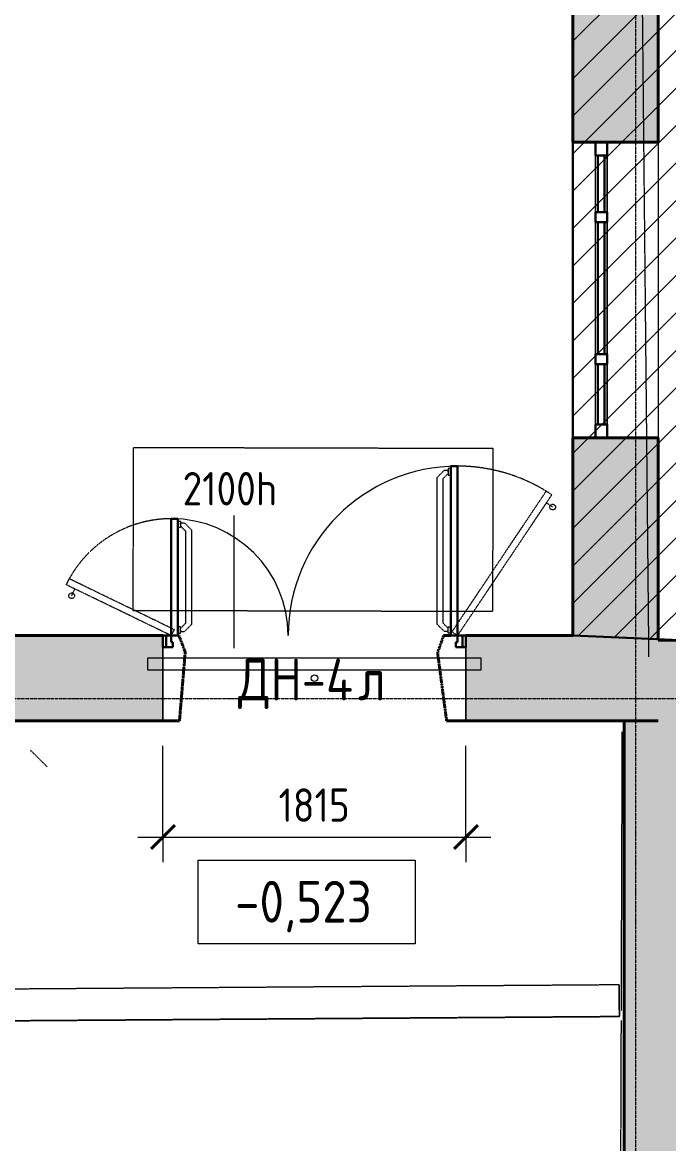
# Model space of a CAD drawing. Header units: millimetres. Extents: x -11886 to 379896, y -8130 to 47743.
# Drawn here: x 42735 to 46607, y 17892 to 24606 of the extents above; entities that cross this region are included whole.
import ezdxf

# ---------------------------------------------------------------- set-up
doc = ezdxf.new("R2010")
doc.units = ezdxf.units.MM
for name, pattern in [('ADSK_Линия сетки', [25, 20, -2.5, 0, -2.5]), ('ADSK_Сверху', [4.5, 3, -1.5]), ('ADSK_Снесено', [4.5, 3, -1.5]), ('ADSK_Штриховая_ш2 п1', [3, 2, -1])]:
    doc.linetypes.add(name, pattern=pattern)
for name, color, linetype, lineweight, true_color in [('_ Окна', 5, 'Continuous', 30, 0x0000ff), ('Витраж', 5, 'Continuous', 18, 0x0000ff), ('Двери', 5, 'Continuous', 18, 0x0000ff), ('Линии', 7, 'Continuous', 9, 0x00a600), ('Окна', 5, 'Continuous', 18, 0x0000ff), ('Панели витража', 5, 'Continuous', 18, 0x0000ff), ('Стены внутренние', 5, 'Continuous', 18, 0x0000ff), ('Стены наружные', 1, 'ADSK_Снесено', 18, 0xff0000)]:
    doc.layers.add(name, color=color, linetype=linetype, lineweight=lineweight, true_color=true_color)
for name, color, linetype, lineweight in [('Аннотация', 7, 'Continuous', 9), ('Каркас', 7, 'Continuous', 18), ('Лестницы', 7, 'Continuous', 18), ('Марки дверей', 7, 'Continuous', 20), ('Оси', 7, 'Continuous', 9), ('Отметки', 7, 'Continuous', 9), ('Перекрытие', 7, 'Continuous', 18), ('Размеры', 7, 'Continuous', 9), ('Размеры-100', 7, 'Continuous', 9)]:
    doc.layers.add(name, color=color, linetype=linetype, lineweight=lineweight)
doc.styles.add('GOST Common_1', font='GOST_Common.ttf', dxfattribs={"width": 0.9, "height": 200})
doc.styles.add('GOST Common_2', font='GOST_Common.ttf', dxfattribs={"width": 0.9, "height": 250})
doc.dimstyles.new('ADSK_Основной_2_мм_Округление_до_1_мм', dxfattribs={"dimscale": 304.8, "dimtxt": 201.142999, "dimasz": 0.463911, "dimexe": 0.492126, "dimexo": 0.492126, "dimgap": 0.098425, "dimtad": 1, "dimdec": 0, "dimdsep": 46, "dimtxsty": 'GOST Common_1', "dimblk1": 'OBLIQUE', "dimblk2": 'OBLIQUE', "dimsah": 1, "dimcen": 0.09, "dimdle": 0.492126, "dimazin": 2, "dimtfac": 1, "dimtdec": 4, "dimtix": 1, "dimtmove": 0, "dimatfit": 3, "dimfxl": 1, "dimtvp": 1, "dimtolj": 1, "dimtzin": 0, "dimlwd": 20, "dimlwe": 20, "dimarcsym": 2})

# ---------------------------------------------------------------- blocks, each defined once
blk = doc.blocks.new('ADSK_БалкаЖБ_Прямоугольная - 189_7х233мм-820221-01 План 1-го этажа маркировочный')
at = {"layer": 'Каркас', "color": 253, "linetype": 'ADSK_Сверху', "true_color": 0xaaaaaa}
for p, q in [((-1818.2, 94.8), (-1818.2, -94.9)), ((-1818.2, 94.8), (1818.2, 94.8)), ((1818.2, -94.9), (1818.2, 94.8)), ((-1818.2, -94.9), (1818.2, -94.9))]:
    blk.add_line(p, q, dxfattribs=at)
at = {"layer": 'Каркас', "color": 253, "linetype": 'ADSK_Сверху', "true_color": 0xb2b2b2}
for p, q in [((-1818.2, -94.9), (-1818.2, 94.8)), ((1818.2, 94.8), (-1818.2, 94.8)), ((1818.2, 94.8), (1818.2, -94.9)), ((-1818.2, -94.9), (1818.2, -94.9))]:
    blk.add_line(p, q, dxfattribs=at)
blk = doc.blocks.new('Прямоугольный импост - 70х20_60мм-1425107-01 План 1-го этажа маркировочный')
at = {"layer": 'Витраж', "color": 161, "linetype": 'ADSK_Сверху', "true_color": 0xaaaaff}
for p, q in [((46238.2, 23889.2), (46168.2, 23889.2)), ((46168.2, 23809.2), (46168.2, 23889.2)), ((46238.2, 23809.2), (46238.2, 23889.2)), ((46168.2, 23439.2), (46168.2, 23469.2)), ((46238.2, 23439.2), (46238.2, 23469.2))]:
    blk.add_line(p, q, dxfattribs=at)
blk = doc.blocks.new('Прямоугольный импост - 70х20_60мм-1440289-01 План 1-го этажа маркировочный')
at = {"layer": 'Витраж', "color": 161, "linetype": 'ADSK_Сверху', "true_color": 0xaaaaff}
for p, q in [((-80, 35), (0, 35)), ((0, 35), (0, -35)), ((0, -35), (-80, -35))]:
    blk.add_line(p, q, dxfattribs=at)
blk = doc.blocks.new('Прямоугольный импост - 70х20_60мм-1440290-01 План 1-го этажа маркировочный')
at = {"layer": 'Витраж', "color": 161, "linetype": 'ADSK_Сверху', "true_color": 0xaaaaff}
for p, q in [((0, 35), (-80, 35)), ((0, -35), (0, 35)), ((-80, -35), (0, -35))]:
    blk.add_line(p, q, dxfattribs=at)
blk = doc.blocks.new('Прямоугольный импост - 70х20_60мм-1243038-01 План 1-го этажа маркировочный')
at = {"layer": 'Витраж', "color": 161, "linetype": 'ADSK_Сверху', "true_color": 0xaaaaff}
for p, q in [((46168.2, 23409.2), (46168.2, 23439.2)), ((46238.2, 23409.2), (46238.2, 23439.2)), ((46168.2, 22589.2), (46168.2, 22619.2)), ((46238.2, 22589.2), (46238.2, 22619.2))]:
    blk.add_line(p, q, dxfattribs=at)
blk = doc.blocks.new('Прямоугольный импост - 70х20_60мм-1225113-01 План 1-го этажа маркировочный')
at = {"layer": 'Витраж', "color": 161, "linetype": 'ADSK_Сверху', "true_color": 0xaaaaff}
for p, q in [((-6006, 10091.9), (-6006, 10121.9)), ((-5936, 10091.9), (-5936, 10121.9)), ((-6006, 9651.9), (-6006, 9731.9)), ((-5936, 9651.9), (-5936, 9731.9)), ((-6006, 9651.9), (-5936, 9651.9))]:
    blk.add_line(p, q, dxfattribs=at)
blk = doc.blocks.new('Прямоугольный импост - 70х60мм-1440287-01 План 1-го этажа маркировочный')
at = {"layer": 'Витраж', "color": 161, "linetype": 'ADSK_Сверху', "true_color": 0xaaaaff}
for p, q in [((-30, 35), (30, 35)), ((30, -35), (-30, -35))]:
    blk.add_line(p, q, dxfattribs=at)
blk = doc.blocks.new('Прямоугольный импост - 70х60мм-1425109-01 План 1-го этажа маркировочный')
at = {"layer": 'Витраж', "color": 161, "linetype": 'ADSK_Сверху', "true_color": 0xaaaaff}
for p, q in [((46238.2, 23809.2), (46168.2, 23809.2)), ((46168.2, 23469.2), (46168.2, 23809.2)), ((46238.2, 23469.2), (46238.2, 23809.2)), ((46168.2, 23469.2), (46238.2, 23469.2))]:
    blk.add_line(p, q, dxfattribs=at)
blk = doc.blocks.new('Прямоугольный импост - 70х60мм-1225009-01 План 1-го этажа маркировочный')
at = {"layer": 'Витраж', "color": 161, "linetype": 'ADSK_Сверху', "true_color": 0xaaaaff}
for p, q in [((-5936, 11391.9), (-6006, 11391.9)), ((-6006, 11031.9), (-6006, 11391.9)), ((-5936, 11031.9), (-5936, 11391.9)), ((-6006, 11031.9), (-5936, 11031.9))]:
    blk.add_line(p, q, dxfattribs=at)
blk = doc.blocks.new('Прямоугольный импост - 70х60мм-1243040-01 План 1-го этажа маркировочный')
at = {"layer": 'Витраж', "color": 161, "linetype": 'ADSK_Сверху', "true_color": 0xaaaaff}
for p, q in [((46238.2, 23409.2), (46168.2, 23409.2)), ((46168.2, 22619.2), (46168.2, 23409.2)), ((46238.2, 22619.2), (46238.2, 23409.2)), ((46168.2, 22619.2), (46238.2, 22619.2))]:
    blk.add_line(p, q, dxfattribs=at)
blk = doc.blocks.new('Прямоугольный импост - 70х40_60мм-1229682-01 План 1-го этажа маркировочный')
at = {"layer": 'Витраж', "color": 161, "linetype": 'ADSK_Сверху', "true_color": 0xaaaaff}
for p, q in [((4705.7, 20783.6), (4705.7, 20713.6)), ((5175.7, 20783.6), (4705.7, 20783.6)), ((4705.7, 20713.6), (5175.7, 20713.6))]:
    blk.add_line(p, q, dxfattribs=at)
blk = doc.blocks.new('Прямоугольный импост - 70х40_60мм-1229821-01 План 1-го этажа маркировочный')
at = {"layer": 'Витраж', "color": 161, "linetype": 'ADSK_Сверху', "true_color": 0xaaaaff}
for p, q in [((6435.7, 20783.6), (5965.7, 20783.6)), ((6435.7, 20713.6), (6435.7, 20783.6)), ((5965.7, 20713.6), (6435.7, 20713.6))]:
    blk.add_line(p, q, dxfattribs=at)
blk = doc.blocks.new('Прямоугольный импост - 70х40_60мм-1464264-01 План 1-го этажа маркировочный')
at = {"layer": 'Витраж', "color": 161, "linetype": 'ADSK_Сверху', "true_color": 0xaaaaff}
for p, q in [((45014.5, 20799.1), (43954.5, 20799.1)), ((43954.5, 20729.1), (45014.5, 20729.1))]:
    blk.add_line(p, q, dxfattribs=at)
blk = doc.blocks.new('Системная панель - _AR_Стекло_40мм_привязка по центру-V131-01 План 1-го этажа маркировочный')
at = {"layer": 'Панели витража', "lineweight": 30}
for p, q in [((180, 20), (-180, 20)), ((-180, 20), (-180, -20)), ((180, -20), (180, 20)), ((-180, -20), (180, -20))]:
    blk.add_line(p, q, dxfattribs=at)
blk = doc.blocks.new('Прямоугольный импост - 70х20_60мм-V132-01 План 1-го этажа маркировочный')
at = {"layer": 'Витраж', "lineweight": 30}
for p, q in [((-80, 35), (0, 35)), ((-80, -35), (-80, 35)), ((0, 35), (0, -35)), ((0, -35), (-80, -35))]:
    blk.add_line(p, q, dxfattribs=at)
blk = doc.blocks.new('Прямоугольный импост - 70х20_60мм-V133-01 План 1-го этажа маркировочный')
at = {"layer": 'Витраж', "lineweight": 30}
for p, q in [((0, 35), (-80, 35)), ((-80, 35), (-80, -35)), ((0, -35), (0, 35)), ((-80, -35), (0, -35))]:
    blk.add_line(p, q, dxfattribs=at)
blk = doc.blocks.new('Системная панель - _AR_Стекло_40мм_привязка по центру-1425111-01 План 1-го этажа маркировочный')
at = {"layer": 'Панели витража', "lineweight": 30}
for p, q in [((170, 20), (-170, 20)), ((-170, 20), (-170, -20)), ((170, -20), (170, 20)), ((-170, -20), (170, -20))]:
    blk.add_line(p, q, dxfattribs=at)
blk = doc.blocks.new('Витраж-стеклопакет - Глухой стеклопакет 40мм-1243042-01 План 1-го этажа маркировочный')
at = {"layer": '_ Окна'}
for p, q in [((395, 20), (-395, 20)), ((-395, 20), (-395, -20)), ((395, -20), (395, 20)), ((-395, -20), (395, -20))]:
    blk.add_line(p, q, dxfattribs=at)
blk = doc.blocks.new('Прямоугольный импост - 70х60мм-V37-01 План 1-го этажа маркировочный')
at = {"layer": 'Витраж'}
for p, q in [((-6006, 9731.9), (-6006, 10091.9)), ((-5936, 10091.9), (-5936, 9731.9))]:
    blk.add_line(p, q, dxfattribs=at)
blk = doc.blocks.new('Прямоугольный импост - 70х60мм-V134-01 План 1-го этажа маркировочный')
at = {"layer": 'Витраж'}
for p, q in [((46168.2, 23469.2), (46168.2, 23809.2)), ((46238.2, 23809.2), (46238.2, 23469.2))]:
    blk.add_line(p, q, dxfattribs=at)
blk = doc.blocks.new('Прямоугольный импост - 70х60мм-V135-01 План 1-го этажа маркировочный')
at = {"layer": 'Витраж', "lineweight": 30}
for p, q in [((-30, 35), (30, 35)), ((-30, 20), (-30, 35)), ((30, 35), (30, -35)), ((-30, -35), (-30, -20)), ((30, -35), (-30, -35))]:
    blk.add_line(p, q, dxfattribs=at)
blk = doc.blocks.new('Прямоугольный импост - 70х60мм-V136-01 План 1-го этажа маркировочный')
at = {"layer": 'Витраж'}
for p, q in [((46168.2, 22619.2), (46168.2, 23409.2)), ((46238.2, 23409.2), (46238.2, 22619.2))]:
    blk.add_line(p, q, dxfattribs=at)
blk = doc.blocks.new('Прямоугольный импост - 70х60мм-V137-01 План 1-го этажа маркировочный')
at = {"layer": 'Витраж', "lineweight": 30}
for p, q in [((-30, 35), (30, 35)), ((-30, -35), (-30, 35)), ((30, 35), (30, 20)), ((30, -35), (-30, -35)), ((30, -20), (30, -35))]:
    blk.add_line(p, q, dxfattribs=at)
blk = doc.blocks.new('AC_Дверь_Двупольная - ДН-4л 1815х2100h-2039702-01 План 1-го этажа маркировочный')
at = {"layer": 'Двери', "linetype": 'ADSK_Сверху', "lineweight": 9}
for p, q in [((777.8, 1244.5), (735, 1201.7)), ((801.5, 1225.7), (771.4, 1195.6)), ((801.5, 1244.5), (777.8, 1244.5)), ((817.5, 1255), (801.5, 1255)), ((801.5, 1255), (801.5, 1216.5)), ((801.5, 1235.8), (801.5, 1244.5)), ((801.5, 1216.5), (817.5, 1216.5)), ((735, 323.4), (735, 1201.7)), ((771.4, 329.4), (771.4, 1195.6)), ((-817.5, 940), (-801.5, 940)), ((-801.5, 901.5), (-817.5, 901.5)), ((-801.5, 940), (-801.5, 901.5)), ((-801.5, 920.8), (-801.5, 929.5)), ((-801.5, 929.5), (-777.8, 929.5)), ((-801.5, 910.7), (-771.4, 880.6)), ((-777.8, 929.5), (-735, 886.7)), ((-771.4, 329.4), (-771.4, 880.6)), ((-735, 323.4), (-735, 886.7)), ((-801.5, 308.5), (-817.5, 308.5)), ((-817.5, 270), (-801.5, 270)), ((-801.5, 299.3), (-771.4, 329.4)), ((-801.5, 270), (-801.5, 308.5)), ((-801.5, 289.3), (-801.5, 280.6)), ((-801.5, 280.6), (-777.8, 280.6)), ((-777.8, 280.6), (-735, 323.4)), ((777.8, 280.6), (735, 323.4)), ((801.5, 299.3), (771.4, 329.4)), ((801.5, 280.6), (777.8, 280.6)), ((801.5, 270), (801.5, 308.5)), ((801.5, 308.5), (817.5, 308.5)), ((817.5, 270), (801.5, 270))]:
    blk.add_line(p, q, dxfattribs=at)
at = {"layer": 'Двери', "lineweight": 30}
for p, q in [((857.5, 1270), (817.5, 1270)), ((817.5, 1270), (817.5, 255)), ((857.5, 255), (857.5, 1270)), ((-857.5, 955), (-817.5, 955)), ((-857.5, 255), (-857.5, 955)), ((-817.5, 955), (-817.5, 255)), ((-907.5, 255), (-887.5, 255)), ((-907.5, 185), (-907.5, 255)), ((-887.5, 255), (-857.5, 255)), ((-887.5, 185), (-887.5, 255)), ((-887.5, 255), (-887.5, 185)), ((-817.5, 255), (-857.5, 255)), ((-857.5, 255), (-857.5, 215)), ((-857.5, 215), (-847.5, 215)), ((-847.5, 215), (-847.5, 185)), ((817.5, 255), (857.5, 255)), ((857.5, 215), (847.5, 215)), ((847.5, 215), (847.5, 185)), ((887.5, 255), (857.5, 255)), ((857.5, 255), (857.5, 215)), ((887.5, 185), (887.5, 255)), ((907.5, 255), (887.5, 255)), ((887.5, 255), (887.5, 185)), ((907.5, 185), (907.5, 255)), ((-887.5, 185), (-907.5, 185)), ((-847.5, 185), (-887.5, 185)), ((847.5, 185), (887.5, 185)), ((887.5, 185), (907.5, 185))]:
    blk.add_line(p, q, dxfattribs=at)
at = {"layer": 'Двери'}
for centre, radius, start, end in [((857.5, 255), 1015, 90, 180), ((-857.5, 255), 700, 360, 90)]:
    blk.add_arc(centre, radius, start, end, dxfattribs=at)
blk = doc.blocks.new('ADSK_Марка_Дверь - Марка типа и комментарии-2020407-01 План 1-го этажа маркировочный')
at = {"layer": 'Марки дверей', "lineweight": 9}
blk.add_circle((0, 0), 0.2, dxfattribs=at)
blk = doc.blocks.new('DIMBLOCK71-01 План 1-го этажа маркировочный')
at = {"layer": 'Размеры-100', "lineweight": 20, "transparency": 16777216}
for p, q in [((43577, 19727.4), (43577, 20274.1)), ((45392, 19727.4), (45392, 20274.1)), ((43427, 19727.4), (45542, 19727.4)), ((43577, 19727.4), (43577, 19577.4)), ((45392, 19727.4), (45392, 19577.4))]:
    blk.add_line(p, q, dxfattribs=at)
at = {"layer": 'Размеры-100', "lineweight": 40, "transparency": 16777216}
for p, q in [((43577, 19727.4), (43647.7, 19798.1)), ((45392, 19727.4), (45462.7, 19798.1)), ((43577, 19727.4), (43506.3, 19656.7)), ((45392, 19727.4), (45321.3, 19656.7))]:
    blk.add_line(p, q, dxfattribs=at)
at = {"layer": 'Размеры-100', "color": 0, "lineweight": 20, "transparency": 16777216, "insert": (44269.7, 20018.8), "char_height": 200, "width": 515.472, "attachment_point": 1, "line_spacing_factor": 1.022761, "style": 'GOST Common_1'}
blk.add_mtext('1815', dxfattribs=at)
blk = doc.blocks.new('_Oblique')
at = {"color": 0, "linetype": 'ByBlock', "lineweight": -2}
blk.add_line((-0.5, -0.5), (0.5, 0.5), dxfattribs=at)
blk = doc.blocks.new('Высотные отметки - Рамка-5093-01 План 1-го этажа маркировочный')
at = {"layer": 'Аннотация', "lineweight": 20}
for p, q in [((-6.5, 0), (-6.5, 5)), ((-6.5, 5), (6.5, 5)), ((6.5, 5), (6.5, 0)), ((6.5, 0), (-6.5, 0))]:
    blk.add_line(p, q, dxfattribs=at)

msp = doc.modelspace()

# ---------------------------------------------------------------- hatches: boundary and pattern name
at = {"lineweight": 13, "true_color": 0x636466, "transparency": 33554559}
h = msp.add_hatch(dxfattribs=at)
h.set_pattern_fill('ANSI31', color=251, scale=50)
h.set_pattern_definition([(45, (0, 84876.59), (-112.2532, 112.2532), [])])
h.paths.add_polyline_path([(49933.4, 8532.3), (56213.95, 8532.3), (56032.62, 43759.21), (46033.21, 43759.21), (46033.21, 20934.06), (46719.85, 20904.57), (46719.85, 10918.4), (782.6, 10918.4), (771.13, 8529.25), (290.5, 8529.25), (290.5, 306.79), (8273, 272.02), (8273, 2186.48), (18972.64, 2186.48), (18972.64, -2732.57), (31336.4, -2732.57), (31336.4, 2185.74), (42036.93, 2106.79), (42036.93, 150.23), (49933.4, 150.23)])
at = {"layer": 'Стены внутренние', "true_color": 0xc0c0c0}
msp.add_hatch(color=9, dxfattribs=at).paths.add_polyline_path([(46339.85, 12936.77), (46719.85, 12940.41), (46719.85, 20395.02), (46543.21, 20395.84), (46543.21, 20424.06), (46339.85, 20424.06), (46339.85, 13592.3)])
at = {"layer": 'Стены наружные', "linetype": 'Continuous', "true_color": 0xc0c0c0}
h = msp.add_hatch(color=9, dxfattribs=at)
h.paths.add_polyline_path([(46033.21, 20934.06), (46543.21, 20934.06), (46543.21, 22119.17), (46033.21, 22119.17)])
h.paths.add_polyline_path([(46033.21, 23889.17), (46543.21, 23889.17), (46543.21, 26071.15), (46033.21, 26071.15), (46033.21, 23912.97)])
h.paths.add_polyline_path([(46033.21, 27841.15), (46543.21, 27841.15), (46543.21, 30057.44), (46033.21, 30057.44)])
h.paths.add_polyline_path([(46033.21, 31827.44), (46543.21, 31827.44), (46543.21, 34118.81), (46033.21, 34118.81), (46033.21, 31880.66)])
h.paths.add_polyline_path([(46396.03, 35888.81), (46543.21, 35888.81), (46543.21, 43249.21), (46033.21, 43249.21), (46033.21, 35888.81), (46393.73, 35888.81)])
h = msp.add_hatch(color=9, dxfattribs=at)
h.paths.add_polyline_path([(46339.85, 20424.06), (46543.21, 20424.06), (46543.21, 20934.06), (45391.98, 20934.06), (45391.98, 20424.06), (45636.37, 20424.06)])
h.paths.add_polyline_path([(42686.55, 20424.06), (43576.98, 20424.06), (43576.98, 20934.06), (41597.58, 20934.06), (41597.58, 20424.06), (42515.94, 20424.62), (42630.34, 20425.48), (42630.35, 20424.06)])
h.paths.add_polyline_path([(39192.85, 20424.06), (39867.58, 20424.06), (39867.58, 20934.06), (30807.02, 20934.06), (30807.02, 20424.06), (38947.97, 20424.06)])
h = msp.add_hatch(color=9, dxfattribs=at)
h.paths.add_polyline_path([(49555.77, 20381.93), (49558.13, 20891.92), (49076.96, 20893.68), (49074.61, 20384.15), (49510.03, 20382.14)])
h.paths.add_polyline_path([(47093.04, 20393.3), (47095.39, 20903.29), (46543.21, 20905.84), (46543.21, 20395.84), (47053.49, 20393.48)])

# ---------------------------------------------------------------- linework, layer by layer
at = {"color": 251, "lineweight": 30, "true_color": 0x636466}
for points in [[(46033.21, 20934.06), (46033.21, 43759.21), (56032.62, 43759.21), (56213.95, 8532.3), (49933.4, 8532.3), (49933.4, 150.23), (42036.93, 150.23), (42036.93, 2106.79), (31235.97, 2186.48), (31336.4, 2185.74), (31336.4, -2732.57), (18972.64, -2732.57), (18972.64, 2186.48), (8273, 2186.48), (8273, 272.02), (290.5, 306.79), (290.5, 8529.25)], [(771.13, 10918.4), (46719.85, 10918.4), (46719.85, 20904.57), (46033.21, 20934.06)]]:
    msp.add_lwpolyline(points, dxfattribs=at)
at = {"layer": 'Аннотация'}
msp.add_line((44004.53, 20857.95), (44004.53, 21654.29), dxfattribs=at)
at = {"layer": 'Лестницы', "color": 253, "linetype": 'ADSK_Сверху', "true_color": 0xaaaaaa}
for p, q in [((46323.58, 18689.32), (46329.36, 20357.63)), ((42883.87, 20147.63), (42783.12, 20247.63)), ((46322.65, 18321.74), (46323.71, 18629.24)), ((46321.58, 18014.25), (46322.65, 18321.74)), ((46320.52, 17706.75), (46321.58, 18014.25))]:
    msp.add_line(p, q, dxfattribs=at)
at = {"layer": 'Линии', "linetype": 'ADSK_Штриховая_ш2 п1'}
for p, q in [((45308.75, 20956.33), (45873.76, 21799.52)), ((45341.98, 20934.06), (45906.99, 21777.26)), ((45906.99, 21777.26), (45873.76, 21799.52)), ((45911.87, 21703.69), (45874.48, 21728.74)), ((43014.31, 21275.01), (42996.89, 21239)), ((43626.98, 20934.06), (42996.89, 21239)), ((43644.4, 20970.06), (43014.31, 21275.01)), ((43029.85, 21173.06), (43049.46, 21213.56)), ((43644.4, 20970.06), (43626.98, 20934.06)), ((45341.98, 20934.06), (45308.75, 20956.33)), ((43626.98, 20934.06), (43576.98, 20934.06)), ((45391.98, 20934.06), (45341.98, 20934.06))]:
    msp.add_line(p, q, dxfattribs=at)
for centre in [(45911.87, 21703.69), (43029.85, 21173.06)]:
    msp.add_circle(centre, 17, dxfattribs=at)
for centre, radius, start, end in [((45341.98, 20934.06), 1015, 56.174401, 90.174401), ((43626.98, 20934.06), 700, 89.920609, 154.174401)]:
    msp.add_arc(centre, radius, start, end, dxfattribs=at)
at = {"layer": 'Оси', "linetype": 'ADSK_Линия сетки'}
for p, q in [((46409.91, -7330.38), (46409.91, 44534.79)), ((-11086.22, 20556.79), (57141.72, 20556.79))]:
    msp.add_line(p, q, dxfattribs=at)
at = {"layer": 'Перекрытие', "color": 9, "linetype": 'ADSK_Сверху', "true_color": 0xaad4d4}
for p, q in [((46489.03, 20807.1), (46409.66, 28860.37)), ((43398.52, 21083.16), (43400.96, 22061.29)), ((43400.96, 22061.29), (45554.03, 22055.92)), ((45554.03, 22055.92), (45551.59, 21077.79)), ((45551.59, 21077.79), (43398.52, 21083.16))]:
    msp.add_line(p, q, dxfattribs=at)
at = {"layer": 'Стены внутренние', "color": 18, "lineweight": 40, "true_color": 0x000000}
for p, q in [((46339.85, 20424.06), (46339.85, 12936.77)), ((46543.21, 20424.06), (46339.85, 20424.06))]:
    msp.add_line(p, q, dxfattribs=at)
at = {"layer": 'Стены наружные', "color": 18, "linetype": 'Continuous', "lineweight": 40, "true_color": 0x000000}
for p, q in [((46033.21, 26071.15), (46033.21, 23889.17)), ((46543.21, 23889.17), (46543.21, 25923.15)), ((46033.21, 23889.17), (46543.21, 23889.17)), ((46033.21, 22119.17), (46033.21, 20934.06)), ((46543.21, 22119.17), (46033.21, 22119.17)), ((46543.21, 20905.84), (46543.21, 22119.17)), ((43576.98, 20934.06), (41597.58, 20934.06)), ((46033.21, 20934.06), (45391.98, 20934.06)), ((47095.39, 20903.29), (46543.21, 20905.84)), ((41597.58, 20424.06), (43675.97, 20424.06)), ((45276.55, 20424.06), (46339.85, 20424.06))]:
    msp.add_line(p, q, dxfattribs=at)
at = {"layer": 'Стены наружные', "color": 18, "linetype": 'Continuous', "true_color": 0x000000}
for p, q in [((46033.21, 22119.17), (46033.21, 23889.17)), ((46543.21, 23889.17), (46543.21, 22119.17)), ((43576.98, 20424.06), (43576.98, 20864.06)), ((45391.98, 20864.06), (45391.98, 20424.06))]:
    msp.add_line(p, q, dxfattribs=at)
at = {"layer": 'Стены наружные', "color": 18, "lineweight": 40, "true_color": 0x000000}
for p, q in [((43673.15, 20934.06), (43666.98, 20934.06)), ((43710.41, 20835.23), (43673.15, 20934.06)), ((45258.71, 20934.06), (45222.57, 20832.18)), ((45301.98, 20934.06), (45258.71, 20934.06)), ((43675.97, 20424.06), (43710.41, 20835.23)), ((45222.57, 20832.18), (45276.55, 20424.06))]:
    msp.add_line(p, q, dxfattribs=at)
at = {"layer": 'Стены наружные', "color": 18, "true_color": 0x000000}
for p, q in [((43576.98, 20864.06), (43576.98, 20424.06)), ((45391.98, 20424.06), (45391.98, 20864.06))]:
    msp.add_line(p, q, dxfattribs=at)

# ---------------------------------------------------------------- block references
at = {"layer": 'Витраж', "color": 161, "linetype": 'ADSK_Сверху', "true_color": 0xaaaaff}
for name, p in [('Прямоугольный импост - 70х20_60мм-1425107-01 План 1-го этажа маркировочный', (0, 0)), ('Прямоугольный импост - 70х60мм-1425109-01 План 1-го этажа маркировочный', (0, 0)), ('Прямоугольный импост - 70х20_60мм-1243038-01 План 1-го этажа маркировочный', (0, 0)), ('Прямоугольный импост - 70х60мм-1243040-01 План 1-го этажа маркировочный', (0, 0)), ('Прямоугольный импост - 70х20_60мм-1225113-01 План 1-го этажа маркировочный', (52174.25, 12467.24)), ('Прямоугольный импост - 70х60мм-1225009-01 План 1-го этажа маркировочный', (52174.25, 11167.24)), ('Прямоугольный импост - 70х40_60мм-1229682-01 План 1-го этажа маркировочный', (38778.74, 15.43)), ('Прямоугольный импост - 70х40_60мм-1464264-01 План 1-го этажа маркировочный', (0, 0)), ('Прямоугольный импост - 70х40_60мм-1229821-01 План 1-го этажа маркировочный', (39048.74, 15.43))]:
    msp.add_blockref(name, p, dxfattribs=at)
at = {"layer": 'Витраж', "color": 161, "linetype": 'ADSK_Сверху', "true_color": 0xaaaaff, "extrusion": (0, 0, -1), "rotation": 90.00000000000026}
for name, p in [('Прямоугольный импост - 70х20_60мм-1440289-01 План 1-го этажа маркировочный', (-46203.21, 23889.17)), ('Прямоугольный импост - 70х60мм-1440287-01 План 1-го этажа маркировочный', (-46203.21, 23439.17)), ('Прямоугольный импост - 70х60мм-1440287-01 План 1-го этажа маркировочный', (-46203.21, 22589.17))]:
    msp.add_blockref(name, p, dxfattribs=at)
at = {"layer": 'Витраж', "extrusion": (0, 0, -1), "rotation": 90.00000000000026}
for name, p in [('Прямоугольный импост - 70х20_60мм-V132-01 План 1-го этажа маркировочный', (-46203.21, 23889.17)), ('Прямоугольный импост - 70х60мм-V135-01 План 1-го этажа маркировочный', (-46203.21, 23439.17)), ('Прямоугольный импост - 70х60мм-V137-01 План 1-го этажа маркировочный', (-46203.21, 22589.17))]:
    msp.add_blockref(name, p, dxfattribs=at)
at = {"layer": 'Витраж'}
for name, p in [('Прямоугольный импост - 70х60мм-V134-01 План 1-го этажа маркировочный', (0, 0)), ('Прямоугольный импост - 70х60мм-V136-01 План 1-го этажа маркировочный', (0, 0)), ('Прямоугольный импост - 70х60мм-V37-01 План 1-го этажа маркировочный', (52174.25, 12467.24))]:
    msp.add_blockref(name, p, dxfattribs=at)
at = {"layer": 'Витраж', "color": 161, "linetype": 'ADSK_Сверху', "true_color": 0xaaaaff, "rotation": 269.9999999999997}
msp.add_blockref('Прямоугольный импост - 70х20_60мм-1440290-01 План 1-го этажа маркировочный', (46203.21, 22119.17), dxfattribs=at)
at = {"layer": 'Витраж', "rotation": 269.9999999999997}
msp.add_blockref('Прямоугольный импост - 70х20_60мм-V133-01 План 1-го этажа маркировочный', (46203.21, 22119.17), dxfattribs=at)
at = {"layer": 'Двери', "linetype": 'ADSK_Сверху', "lineweight": 9}
msp.add_blockref('AC_Дверь_Двупольная - ДН-4л 1815х2100h-2039702-01 План 1-го этажа маркировочный', (44484.48, 20679.06), dxfattribs=at)
at = {"layer": 'Каркас', "color": 253, "linetype": 'ADSK_Сверху', "true_color": 0xaaaaaa, "rotation": 180.4020077192903}
msp.add_blockref('ADSK_БалкаЖБ_Прямоугольная - 189_7х233мм-820221-01 План 1-го этажа маркировочный', (44492.91, 18734.82), dxfattribs=at)
at = {"layer": 'Марки дверей', "xscale": 99.99999999999993, "yscale": 99.99999999999993, "zscale": 99.99999999999993}
msp.add_blockref('ADSK_Марка_Дверь - Марка типа и комментарии-2020407-01 План 1-го этажа маркировочный', (44484.48, 20679.06), dxfattribs=at)
at = {"layer": 'Окна', "rotation": 89.99999999999974}
msp.add_blockref('Витраж-стеклопакет - Глухой стеклопакет 40мм-1243042-01 План 1-го этажа маркировочный', (46203.21, 23014.17), dxfattribs=at)
at = {"layer": 'Отметки', "lineweight": 20, "xscale": 99.99999999999993, "yscale": 99.99999999999993, "zscale": 99.99999999999993}
msp.add_blockref('Высотные отметки - Рамка-5093-01 План 1-го этажа маркировочный', (44437.72, 19088.64), dxfattribs=at)
at = {"layer": 'Панели витража', "rotation": 89.99999999999974}
for name, p in [('Системная панель - _AR_Стекло_40мм_привязка по центру-1425111-01 План 1-го этажа маркировочный', (46203.21, 23639.17)), ('Системная панель - _AR_Стекло_40мм_привязка по центру-V131-01 План 1-го этажа маркировочный', (46203.21, 22379.17))]:
    msp.add_blockref(name, p, dxfattribs=at)

# ---------------------------------------------------------------- texts
at = {"layer": 'Аннотация', "insert": (43694.93, 21913.86), "char_height": 200, "width": 743.1643, "attachment_point": 1, "style": 'GOST Common_1'}
msp.add_mtext('2100h', dxfattribs=at)
at = {"layer": 'Марки дверей', "lineweight": 9, "char_height": 250, "attachment_point": 1, "style": 'GOST Common_2'}
for s, insert, width in [('ДН', (44026.65, 20796.07), 461.772), ('-4', (44407.65, 20796.07), 411.2657), ('\\fGOST Common|b0|i0|c204|p34|;\\W.9;л', (44746.98, 20796.07), 194.8101)]:
    msp.add_mtext(s, dxfattribs=dict(at, insert=insert, width=width))
at = {"layer": 'Отметки', "lineweight": 20, "insert": (44009.04, 19465.35), "char_height": 250, "width": 1028.8226, "attachment_point": 1, "line_spacing_factor": 1.022761, "style": 'GOST Common_2'}
msp.add_mtext('-0,523', dxfattribs=at)

# ---------------------------------------------------------------- dimensions: what is measured, and where the dimension line sits
at = {"layer": 'Размеры', "lineweight": 20}
dim = msp.add_linear_dim(base=(45391.98, 19727.43), p1=(43576.98, 20424.06), p2=(45391.98, 20424.06), dimstyle='ADSK_Основной_2_мм_Округление_до_1_мм', override={"dimpost": '<>', "dimfxl": 1815}, dxfattribs=at)
dim.commit()
dim.dimension.update_dxf_attribs({"geometry": 'DIMBLOCK71-01 План 1-го этажа маркировочный', "text_midpoint": (44484.48, 19857.43)})

doc.saveas('drawing.dxf')
